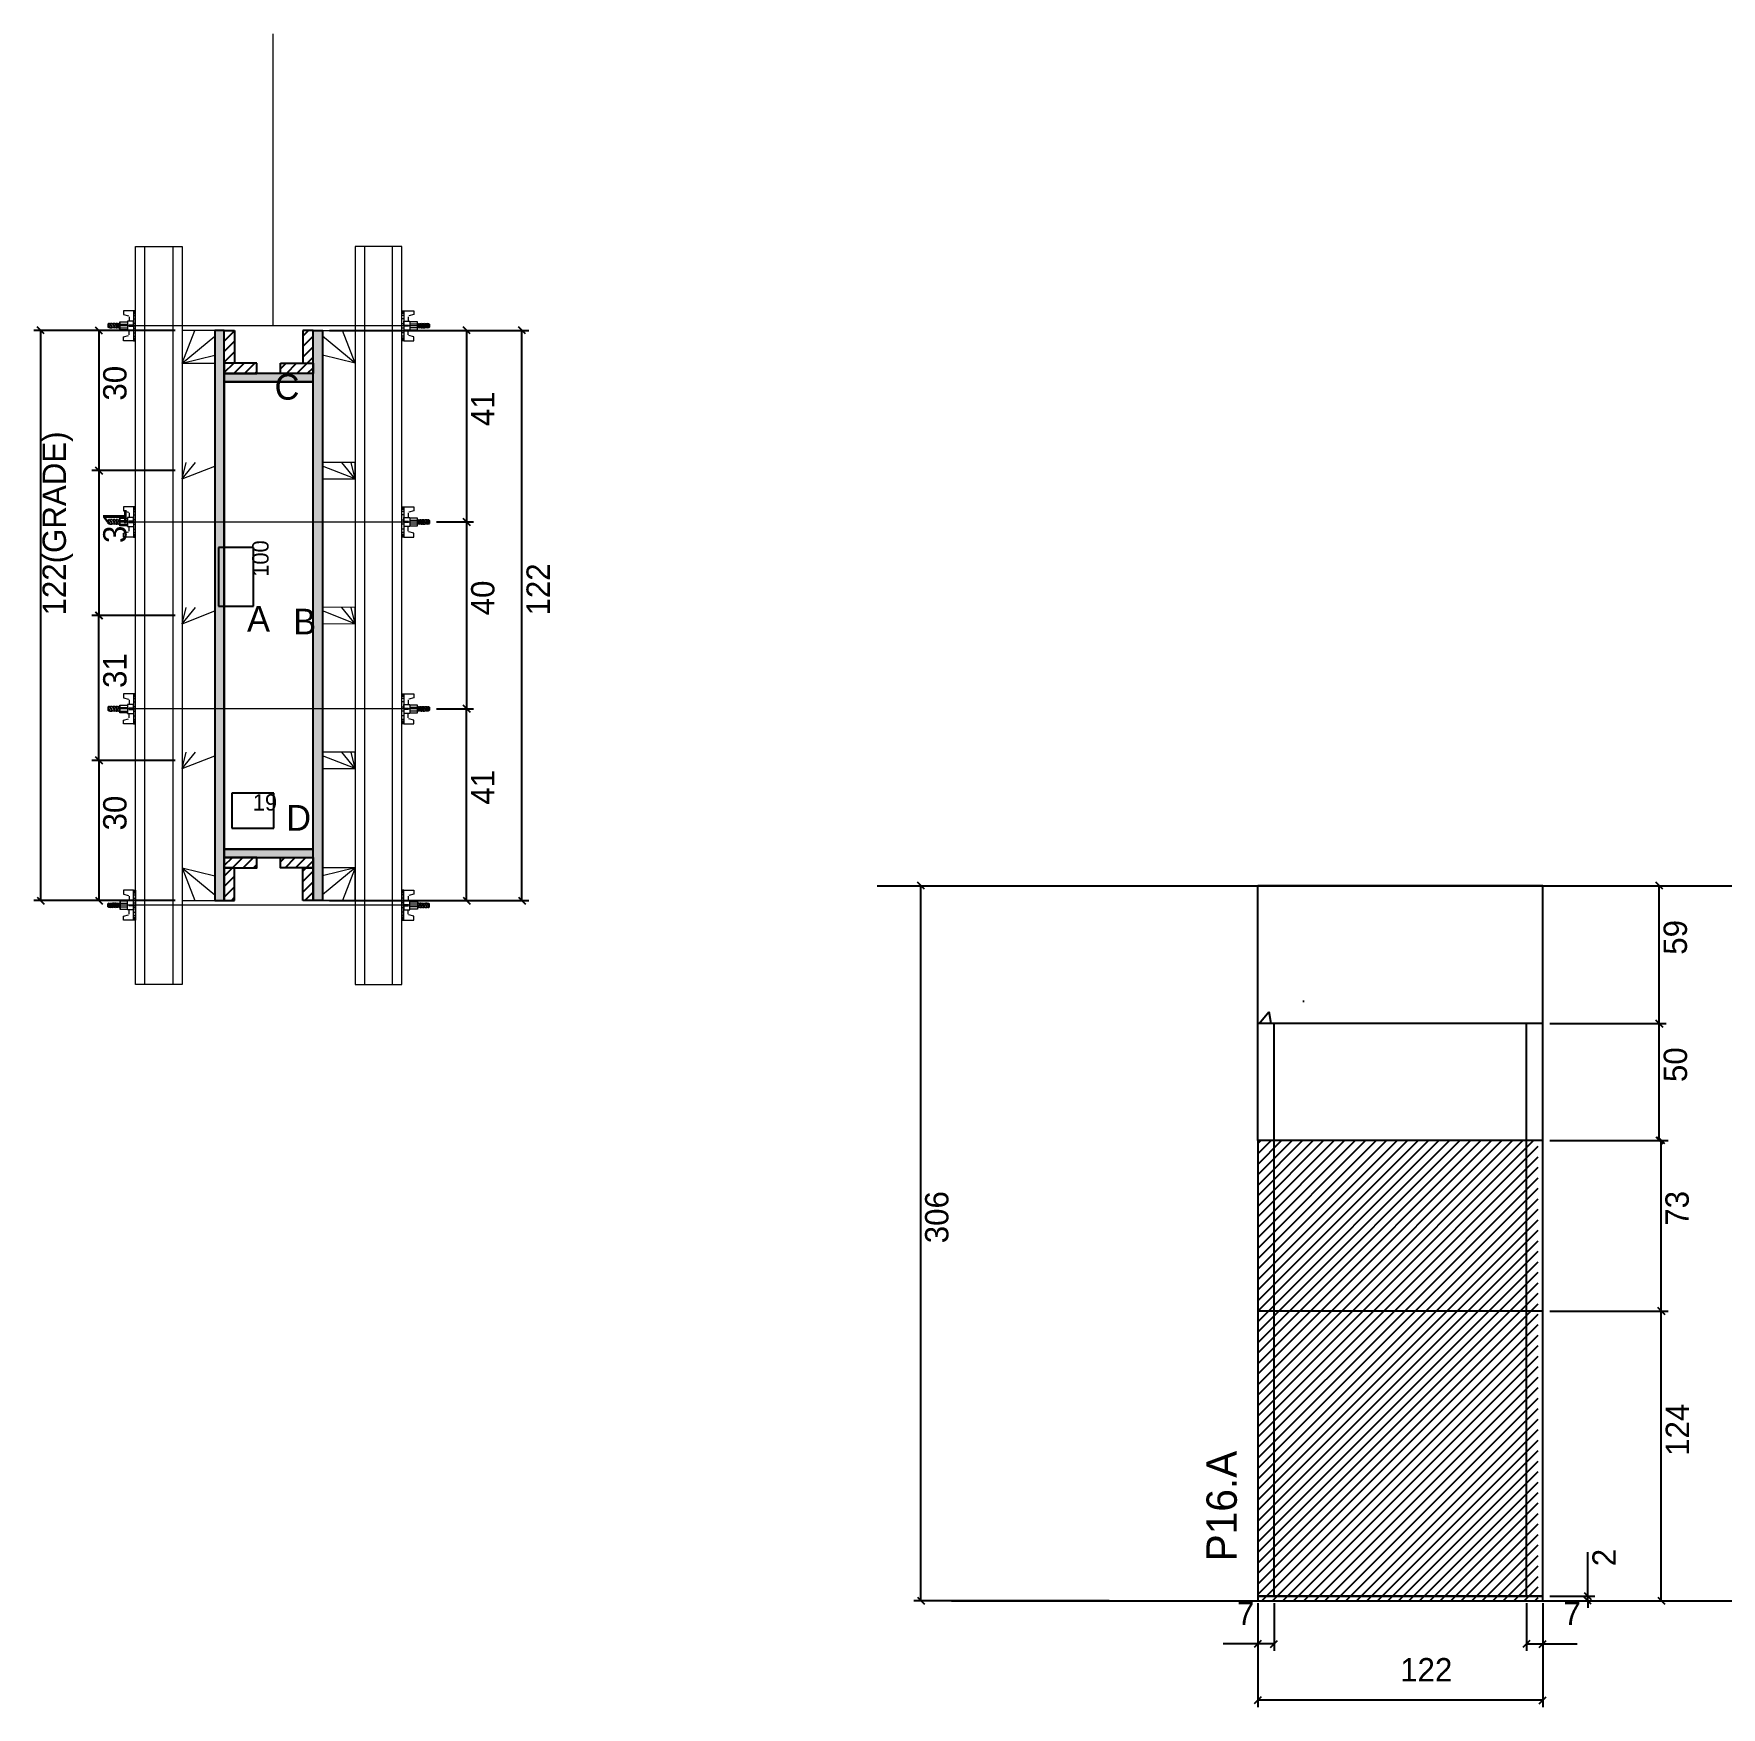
# Model space of a CAD drawing. Header units: metres. Extents: x 4162 to 5540, y 7391 to 8107.
# Drawn here: x 4162 to 4885, y 7391 to 8107 of the extents above; entities that cross this region are included whole.
import ezdxf

# ---------------------------------------------------------------- set-up
doc = ezdxf.new("R2010")
doc.units = ezdxf.units.M
for name, color, linetype in [('CHAPA', 7, 'Continuous'), ('COTA', 7, 'Continuous'), ('Hachura', 7, 'Continuous'), ('Madeira', 7, 'Continuous'), ('NIVEL 2° PAV.', 7, 'Continuous'), ('Nível', 7, 'Continuous'), ('Painéis', 7, 'Continuous'), ('Perfil Metálico', 7, 'Continuous'), ('SARR_2.2x7', 7, 'Continuous'), ('SARRAFO', 7, 'Continuous'), ('Texto Seção', 7, 'Continuous'), ('TEXTO_GERAL', 7, 'Continuous')]:
    doc.layers.add(name, color=color, linetype=linetype)

msp = doc.modelspace()

# ---------------------------------------------------------------- hatches: boundary and pattern name
at = {"layer": 'COTA'}
h = msp.add_hatch(dxfattribs=at)
h.set_pattern_fill('AR-CONC')
h.paths.add_polyline_path([(4686.35, 7742.15), (4686.35, 7683.15), (4808.35, 7683.15), (4808.35, 7742.15), (4686.35, 7742.15)])
at = {"layer": 'Hachura'}
h = msp.add_hatch(color=7, dxfattribs=at)
h.dxf.hatch_style = 1
h.paths.add_polyline_path([(4244.01, 7979.86), (4240.01, 7979.86), (4240.01, 7735.86), (4244.01, 7735.86), (4244.01, 7979.86)])
h = msp.add_hatch(color=7, dxfattribs=at)
h.dxf.hatch_style = 1
h.paths.add_polyline_path([(4244.01, 7979.86), (4240.01, 7979.86), (4240.01, 7735.86), (4244.01, 7735.86), (4244.01, 7979.86)])
h = msp.add_hatch(dxfattribs=at)
h.set_pattern_fill('ANSI31')
h.paths.add_polyline_path([(4244.01, 7965.86), (4248.41, 7965.86), (4248.41, 7979.86), (4244.01, 7979.86), (4244.01, 7965.86)])
h = msp.add_hatch(dxfattribs=at)
h.set_pattern_fill('ANSI31')
h.paths.add_polyline_path([(4282.01, 7965.86), (4277.61, 7965.86), (4277.61, 7979.86), (4282.01, 7979.86), (4282.01, 7965.86)])
h = msp.add_hatch(color=7, dxfattribs=at)
h.dxf.hatch_style = 1
h.paths.add_polyline_path([(4282.01, 7979.86), (4286.01, 7979.86), (4286.01, 7735.86), (4282.01, 7735.86), (4282.01, 7979.86)])
h = msp.add_hatch(color=7, dxfattribs=at)
h.dxf.hatch_style = 1
h.paths.add_polyline_path([(4282.01, 7979.86), (4286.01, 7979.86), (4286.01, 7735.86), (4282.01, 7735.86), (4282.01, 7979.86)])
h = msp.add_hatch(dxfattribs=at)
h.set_pattern_fill('ANSI31')
h.paths.add_polyline_path([(4244.01, 7961.46), (4244.01, 7965.86), (4258.01, 7965.86), (4258.01, 7961.46), (4244.01, 7961.46)])
h = msp.add_hatch(color=7, dxfattribs=at)
h.dxf.hatch_style = 1
h.paths.add_polyline_path([(4282.01, 7957.86), (4282.01, 7961.46), (4244.01, 7961.46), (4244.01, 7957.86), (4282.01, 7957.86)])
h = msp.add_hatch(color=7, dxfattribs=at)
h.dxf.hatch_style = 1
h.paths.add_polyline_path([(4282.01, 7957.86), (4282.01, 7961.46), (4244.01, 7961.46), (4244.01, 7957.86), (4282.01, 7957.86)])
h = msp.add_hatch(dxfattribs=at)
h.set_pattern_fill('ANSI31')
h.paths.add_polyline_path([(4282.01, 7961.46), (4282.01, 7965.86), (4268.01, 7965.86), (4268.01, 7961.46), (4282.01, 7961.46)])
h = msp.add_hatch(color=7, dxfattribs=at)
h.dxf.hatch_style = 1
h.paths.add_polyline_path([(4282.01, 7754.26), (4282.01, 7757.86), (4244.01, 7757.86), (4244.01, 7754.26), (4282.01, 7754.26)])
h = msp.add_hatch(color=7, dxfattribs=at)
h.dxf.hatch_style = 1
h.paths.add_polyline_path([(4282.01, 7754.26), (4282.01, 7757.86), (4244.01, 7757.86), (4244.01, 7754.26), (4282.01, 7754.26)])
h = msp.add_hatch(dxfattribs=at)
h.set_pattern_fill('ANSI31')
h.paths.add_polyline_path([(4244.01, 7749.86), (4244.01, 7754.26), (4258.01, 7754.26), (4258.01, 7749.86), (4244.01, 7749.86)])
h = msp.add_hatch(dxfattribs=at)
h.set_pattern_fill('ANSI31')
h.paths.add_polyline_path([(4282.01, 7749.86), (4282.01, 7754.26), (4268.01, 7754.26), (4268.01, 7749.86), (4282.01, 7749.86)])
h = msp.add_hatch(dxfattribs=at)
h.set_pattern_fill('ANSI31')
h.paths.add_polyline_path([(4244.01, 7749.86), (4248.41, 7749.86), (4248.41, 7735.86), (4244.01, 7735.86), (4244.01, 7749.86)])
h = msp.add_hatch(dxfattribs=at)
h.set_pattern_fill('ANSI31')
h.paths.add_polyline_path([(4282.01, 7749.86), (4277.61, 7749.86), (4277.61, 7735.86), (4282.01, 7735.86), (4282.01, 7749.86)])
h = msp.add_hatch(dxfattribs=at)
h.set_pattern_fill('ANSI31')
h.paths.add_polyline_path([(4686.35, 7633.15), (4686.35, 7560.15), (4806.35, 7560.15), (4806.35, 7633.15), (4686.35, 7633.15)])
h = msp.add_hatch(dxfattribs=at)
h.set_pattern_fill('ANSI31')
h.paths.add_polyline_path([(4806.35, 7560.15), (4686.35, 7560.15), (4686.35, 7436.15), (4806.35, 7436.15), (4806.35, 7560.15)])

# ---------------------------------------------------------------- linework, layer by layer
at = {"layer": 'CHAPA', "color": 1, "lineweight": 25}
for points in [[(4244.01, 7979.86), (4240.01, 7979.86), (4240.01, 7735.86), (4244.01, 7735.86)], [(4244.01, 7979.86), (4240.01, 7979.86), (4240.01, 7735.86), (4244.01, 7735.86)], [(4282.01, 7979.86), (4286.01, 7979.86), (4286.01, 7735.86), (4282.01, 7735.86)], [(4282.01, 7979.86), (4286.01, 7979.86), (4286.01, 7735.86), (4282.01, 7735.86)], [(4282.01, 7957.86), (4282.01, 7961.46), (4244.01, 7961.46), (4244.01, 7957.86)], [(4282.01, 7957.86), (4282.01, 7961.46), (4244.01, 7961.46), (4244.01, 7957.86)], [(4282.01, 7754.26), (4282.01, 7757.86), (4244.01, 7757.86), (4244.01, 7754.26)], [(4282.01, 7754.26), (4282.01, 7757.86), (4244.01, 7757.86), (4244.01, 7754.26)]]:
    msp.add_lwpolyline(points, close=True, dxfattribs=at)
at = {"layer": 'COTA', "color": 241, "lineweight": 25}
for p, q in [((4223.01, 7979.86), (4162.45, 7979.86)), ((4165.45, 7735.86), (4165.45, 7979.86)), ((4223, 7979.84), (4187.38, 7979.84)), ((4190.38, 7979.84), (4190.38, 7919.85)), ((4289.01, 7979.86), (4374.42, 7979.86)), ((4323.01, 7979.86), (4350.74, 7979.86)), ((4347.74, 7979.86), (4347.74, 7897.93)), ((4371.42, 7735.86), (4371.42, 7979.86)), ((4223, 7919.85), (4187.38, 7919.85)), ((4223, 7919.85), (4187.38, 7919.85)), ((4190.38, 7919.85), (4190.38, 7857.87)), ((4334.81, 7897.93), (4350.74, 7897.93)), ((4334.81, 7897.93), (4350.74, 7897.93)), ((4347.74, 7897.93), (4347.74, 7817.93)), ((4223, 7857.87), (4187.38, 7857.87)), ((4223, 7857.85), (4187.38, 7857.85)), ((4190.38, 7795.85), (4190.38, 7857.85)), ((4334.81, 7817.93), (4350.74, 7817.93)), ((4334.81, 7817.93), (4350.74, 7817.93)), ((4347.74, 7735.86), (4347.74, 7817.93)), ((4223, 7795.85), (4187.38, 7795.85)), ((4223, 7795.85), (4187.38, 7795.85)), ((4190.38, 7795.85), (4190.38, 7735.85)), ((4808.35, 7742.15), (4686.35, 7742.15)), ((4686.35, 7683.15), (4686.35, 7742.15)), ((4808.35, 7683.15), (4808.35, 7742.15)), ((4223.01, 7735.86), (4162.45, 7735.86)), ((4223, 7735.85), (4187.38, 7735.85)), ((4289.01, 7735.86), (4374.42, 7735.86)), ((4323.01, 7735.86), (4350.74, 7735.86))]:
    msp.add_line(p, q, dxfattribs=at)
at = {"layer": 'COTA', "color": 0, "lineweight": 25}
for p, q in [((4166.95, 7978.36), (4163.95, 7981.36)), ((4191.88, 7978.34), (4188.88, 7981.34)), ((4349.24, 7978.36), (4346.24, 7981.36)), ((4372.92, 7978.36), (4369.92, 7981.36)), ((4188.88, 7921.35), (4191.88, 7918.35)), ((4191.88, 7918.35), (4188.88, 7921.35)), ((4346.24, 7899.43), (4349.24, 7896.43)), ((4349.24, 7896.43), (4346.24, 7899.43)), ((4188.88, 7859.37), (4191.88, 7856.37)), ((4191.88, 7856.35), (4188.88, 7859.35)), ((4349.24, 7816.43), (4346.24, 7819.43)), ((4346.24, 7819.43), (4349.24, 7816.43)), ((4191.88, 7794.35), (4188.88, 7797.35)), ((4188.88, 7797.35), (4191.88, 7794.35)), ((4859.74, 7740.65), (4856.74, 7743.65)), ((4163.95, 7737.36), (4166.95, 7734.36)), ((4188.88, 7737.35), (4191.88, 7734.35)), ((4346.24, 7737.36), (4349.24, 7734.36)), ((4369.92, 7737.36), (4372.92, 7734.36)), ((4856.74, 7684.65), (4859.74, 7681.65)), ((4860.57, 7631.65), (4857.57, 7634.65)), ((4860.57, 7558.65), (4857.57, 7561.65)), ((4857.57, 7561.65), (4860.57, 7558.65)), ((4826.11, 7439.65), (4829.11, 7436.65)), ((4829.11, 7434.65), (4826.11, 7437.65)), ((4857.57, 7437.65), (4860.57, 7434.65)), ((4687.85, 7419.14), (4684.85, 7416.14)), ((4691.85, 7416.14), (4694.85, 7419.14)), ((4802.85, 7419.14), (4799.85, 7416.14)), ((4806.85, 7416.14), (4809.85, 7419.14)), ((4687.85, 7395.04), (4684.85, 7392.04)), ((4806.85, 7392.04), (4809.85, 7395.04))]:
    msp.add_line(p, q, dxfattribs=at)
at = {"layer": 'COTA', "color": 180, "lineweight": 25}
for p, q in [((4256.47, 7886.92), (4241.47, 7886.92)), ((4241.47, 7886.92), (4241.47, 7861.92)), ((4256.47, 7861.92), (4256.47, 7886.92)), ((4241.47, 7861.92), (4256.47, 7861.92)), ((4265.2, 7781.86), (4247.2, 7781.86)), ((4247.2, 7781.86), (4247.2, 7766.86)), ((4265.2, 7766.86), (4265.2, 7781.86)), ((4247.2, 7766.86), (4265.2, 7766.86))]:
    msp.add_line(p, q, dxfattribs=at)
at = {"layer": 'COTA', "color": 4, "lineweight": 25}
for p, q in [((4811.35, 7742.15), (4861.24, 7742.15)), ((4858.24, 7683.15), (4858.24, 7742.15)), ((4811.35, 7683.15), (4861.24, 7683.15)), ((4829.35, 7633.15), (4862.07, 7633.15)), ((4859.07, 7560.15), (4859.07, 7633.15)), ((4811.35, 7560.15), (4862.07, 7560.15)), ((4811.35, 7560.15), (4862.07, 7560.15)), ((4859.07, 7436.15), (4859.07, 7560.15)), ((4827.61, 7438.15), (4827.61, 7456.95)), ((4686.35, 7435.15), (4686.35, 7390.54)), ((4686.35, 7433.15), (4686.35, 7414.64)), ((4693.35, 7435.15), (4693.35, 7414.64)), ((4801.35, 7435.15), (4801.35, 7414.64)), ((4808.35, 7435.15), (4808.35, 7390.54)), ((4808.35, 7433.15), (4808.35, 7414.64)), ((4811.35, 7438.15), (4830.61, 7438.15)), ((4811.35, 7436.15), (4830.61, 7436.15)), ((4811.35, 7436.15), (4862.07, 7436.15)), ((4827.61, 7436.15), (4827.61, 7438.15)), ((4827.61, 7436.15), (4827.61, 7433.15)), ((4686.35, 7417.64), (4671.62, 7417.64)), ((4693.35, 7417.64), (4686.35, 7417.64)), ((4801.35, 7417.64), (4808.35, 7417.64)), ((4808.35, 7417.64), (4823.08, 7417.64)), ((4808.35, 7393.54), (4686.35, 7393.54))]:
    msp.add_line(p, q, dxfattribs=at)
at = {"layer": 'Hachura', "color": 0, "lineweight": 9}
for p, q in [((4194.53, 7982.9), (4194.21, 7982.58)), ((4194.21, 7982.58), (4194.21, 7981.29)), ((4194.86, 7982.9), (4194.53, 7982.9)), ((4194.53, 7980.96), (4194.53, 7982.9)), ((4195.18, 7980.96), (4194.53, 7982.25)), ((4195.1, 7980.86), (4194.53, 7981.99)), ((4194.86, 7982.9), (4195.82, 7980.96)), ((4194.86, 7982.9), (4195.82, 7980.96)), ((4194.95, 7982.97), (4196.03, 7980.8)), ((4196.26, 7980.86), (4195.19, 7983)), ((4196.02, 7982.9), (4195.37, 7982.9)), ((4196.34, 7980.96), (4195.37, 7982.9)), ((4196.02, 7982.9), (4196.98, 7980.96)), ((4196.11, 7982.97), (4197.19, 7980.8)), ((4197.42, 7980.86), (4196.35, 7983)), ((4197.18, 7982.9), (4196.53, 7982.9)), ((4197.5, 7980.96), (4196.53, 7982.9)), ((4196.74, 7982.9), (4196.53, 7982.9)), ((4197.18, 7982.9), (4198.14, 7980.96)), ((4197.27, 7982.97), (4198.35, 7980.8)), ((4198.58, 7980.86), (4197.51, 7983)), ((4198.34, 7982.9), (4197.69, 7982.9)), ((4198.66, 7980.96), (4197.69, 7982.9)), ((4198.34, 7982.9), (4199.3, 7980.96)), ((4199.3, 7981.74), (4198.67, 7983)), ((4199.3, 7981.99), (4198.85, 7982.9)), ((4199.3, 7982.9), (4198.85, 7982.9)), ((4199.3, 7980.19), (4199.3, 7983.54)), ((4199.3, 7983.54), (4202.53, 7983.54)), ((4199.3, 7982.51), (4202.53, 7982.51)), ((4199.37, 7980.19), (4199.37, 7983.54)), ((4200.85, 7988.31), (4200.85, 7986.64)), ((4200.85, 7986.64), (4203.06, 7986.06)), ((4206.01, 7988.31), (4200.88, 7988.31)), ((4202.53, 7983.8), (4202.53, 7979.93)), ((4205.11, 7983.8), (4202.53, 7983.8)), ((4205.11, 7982.18), (4203.11, 7982.18)), ((4203.3, 7985.74), (4203.3, 7983.8)), ((4205.09, 7988.17), (4206.02, 7988.17)), ((4205.09, 7987.96), (4206.02, 7987.96)), ((4205.09, 7987.63), (4206.02, 7987.63)), ((4205.09, 7987.16), (4206.02, 7987.16)), ((4205.09, 7986.32), (4206.02, 7986.32)), ((4205.09, 7984.91), (4206.02, 7984.91)), ((4205.11, 7988.31), (4205.11, 7975.42)), ((4205.11, 7988.31), (4205.11, 7983.16)), ((4205.11, 7981.87), (4205.11, 7983.8)), ((4205.11, 7983.16), (4205.11, 7982.51)), ((4205.11, 7981.87), (4206.01, 7981.87)), ((4205.43, 7982.83), (4205.22, 7982.83)), ((4205.86, 7982.83), (4205.43, 7982.83)), ((4206.01, 7975.42), (4206.01, 7988.31)), ((4206.01, 7976.37), (4206.01, 7984.18)), ((4320.01, 7975.42), (4320.01, 7988.31)), ((4320.01, 7988.31), (4325.15, 7988.31)), ((4320.93, 7988.17), (4320.01, 7988.17)), ((4320.93, 7987.96), (4320.01, 7987.96)), ((4320.93, 7987.63), (4320.01, 7987.63)), ((4320.93, 7987.16), (4320.01, 7987.16)), ((4320.93, 7986.32), (4320.01, 7986.32)), ((4320.93, 7984.91), (4320.01, 7984.91)), ((4320.01, 7976.37), (4320.01, 7984.18)), ((4320.92, 7981.87), (4320.01, 7981.87)), ((4320.16, 7982.83), (4320.6, 7982.83)), ((4320.6, 7982.83), (4320.81, 7982.83)), ((4320.92, 7988.32), (4320.92, 7975.42)), ((4320.92, 7988.32), (4320.92, 7983.16)), ((4320.92, 7981.87), (4320.92, 7983.8)), ((4320.92, 7983.8), (4323.49, 7983.8)), ((4320.92, 7983.16), (4320.92, 7982.51)), ((4320.92, 7982.18), (4322.91, 7982.18)), ((4322.72, 7985.74), (4322.72, 7983.8)), ((4325.17, 7986.64), (4322.96, 7986.06)), ((4323.49, 7983.8), (4323.49, 7979.93)), ((4326.72, 7983.54), (4323.49, 7983.54)), ((4326.72, 7982.51), (4323.49, 7982.51)), ((4325.17, 7988.32), (4325.17, 7986.64)), ((4326.65, 7980.19), (4326.65, 7983.54)), ((4326.72, 7980.19), (4326.72, 7983.54)), ((4326.72, 7981.74), (4327.35, 7983)), ((4327.69, 7982.9), (4326.72, 7980.96)), ((4326.72, 7982), (4327.17, 7982.9)), ((4326.72, 7982.9), (4327.17, 7982.9)), ((4327.36, 7980.96), (4328.33, 7982.9)), ((4327.44, 7980.86), (4328.51, 7983)), ((4328.75, 7982.97), (4327.67, 7980.8)), ((4327.69, 7982.9), (4328.33, 7982.9)), ((4328.85, 7982.9), (4327.88, 7980.96)), ((4328.53, 7980.96), (4329.49, 7982.9)), ((4328.6, 7980.86), (4329.67, 7983)), ((4329.92, 7982.97), (4328.83, 7980.8)), ((4328.85, 7982.9), (4329.49, 7982.9)), ((4330.01, 7982.9), (4329.04, 7980.96)), ((4329.28, 7982.9), (4329.49, 7982.9)), ((4329.69, 7980.96), (4330.65, 7982.9)), ((4329.77, 7980.86), (4330.84, 7983)), ((4331.08, 7982.97), (4329.99, 7980.8)), ((4330.01, 7982.9), (4330.65, 7982.9)), ((4331.17, 7982.9), (4330.2, 7980.96)), ((4331.17, 7982.9), (4330.2, 7980.96)), ((4330.85, 7980.96), (4331.49, 7982.25)), ((4330.93, 7980.86), (4331.49, 7981.99)), ((4331.17, 7982.9), (4331.49, 7982.9)), ((4331.49, 7982.9), (4331.81, 7982.58)), ((4331.49, 7980.96), (4331.49, 7982.9)), ((4331.81, 7982.58), (4331.81, 7981.29)), ((4194.53, 7980.96), (4194.21, 7981.29)), ((4194.53, 7981.48), (4194.87, 7980.8)), ((4194.53, 7981.22), (4194.66, 7980.96)), ((4195.18, 7980.96), (4195.82, 7980.96)), ((4196.98, 7980.96), (4196.34, 7980.96)), ((4197.71, 7980.96), (4197.5, 7980.96)), ((4197.71, 7980.96), (4198.14, 7980.96)), ((4198.66, 7980.96), (4199.3, 7980.96)), ((4199.3, 7980.96), (4202.53, 7980.96)), ((4202.53, 7980.19), (4199.3, 7980.19)), ((4200.85, 7977.09), (4203.06, 7977.67)), ((4200.85, 7975.42), (4200.85, 7977.09)), ((4205.11, 7975.42), (4200.85, 7975.42)), ((4202.53, 7979.93), (4202.53, 7980.19)), ((4202.53, 7979.93), (4202.53, 7980.19)), ((4202.53, 7979.93), (4205.11, 7979.93)), ((4203.11, 7981.66), (4205.11, 7981.66)), ((4203.3, 7977.99), (4203.3, 7979.93)), ((4205.09, 7978.84), (4206.01, 7978.84)), ((4205.09, 7977.41), (4206.02, 7977.41)), ((4205.09, 7976.56), (4206.02, 7976.56)), ((4205.09, 7976.1), (4206.02, 7976.1)), ((4205.09, 7975.76), (4206.02, 7975.76)), ((4205.09, 7975.55), (4206.02, 7975.55)), ((4205.11, 7975.42), (4206.01, 7975.42)), ((4205.24, 7980.89), (4205.67, 7980.89)), ((4320.93, 7978.84), (4320.01, 7978.84)), ((4320.93, 7977.41), (4320.01, 7977.41)), ((4320.93, 7976.57), (4320.01, 7976.57)), ((4320.93, 7976.1), (4320.01, 7976.1)), ((4320.93, 7975.76), (4320.01, 7975.76)), ((4320.93, 7975.55), (4320.01, 7975.55)), ((4320.92, 7975.42), (4320.01, 7975.42)), ((4320.79, 7980.89), (4320.36, 7980.89)), ((4322.91, 7981.66), (4320.92, 7981.66)), ((4323.49, 7979.93), (4320.92, 7979.93)), ((4320.92, 7975.42), (4325.17, 7975.42)), ((4322.72, 7977.99), (4322.72, 7979.94)), ((4325.17, 7977.09), (4322.96, 7977.68)), ((4326.72, 7980.96), (4323.49, 7980.96)), ((4323.49, 7980.19), (4326.72, 7980.19)), ((4323.49, 7979.93), (4323.49, 7980.19)), ((4323.49, 7979.93), (4323.49, 7980.19)), ((4325.17, 7975.42), (4325.17, 7977.09)), ((4327.36, 7980.96), (4326.72, 7980.96)), ((4328.31, 7980.96), (4327.88, 7980.96)), ((4328.31, 7980.96), (4328.53, 7980.96)), ((4329.04, 7980.96), (4329.69, 7980.96)), ((4330.85, 7980.96), (4330.2, 7980.96)), ((4331.49, 7981.48), (4331.15, 7980.8)), ((4331.49, 7981.22), (4331.36, 7980.96)), ((4331.49, 7980.96), (4331.81, 7981.29)), ((4200.85, 7904.31), (4200.85, 7902.64)), ((4200.85, 7902.64), (4203.06, 7902.06)), ((4206.01, 7904.31), (4200.88, 7904.31)), ((4205.09, 7904.17), (4206.02, 7904.17)), ((4205.09, 7903.96), (4206.02, 7903.96)), ((4205.09, 7903.63), (4206.02, 7903.63)), ((4205.09, 7903.16), (4206.02, 7903.16)), ((4205.09, 7902.32), (4206.02, 7902.32)), ((4205.11, 7904.31), (4205.11, 7891.42)), ((4205.11, 7904.31), (4205.11, 7899.15)), ((4206.01, 7891.42), (4206.01, 7904.31)), ((4320.01, 7891.42), (4320.01, 7904.31)), ((4320.01, 7904.31), (4325.15, 7904.31)), ((4320.93, 7904.17), (4320.01, 7904.17)), ((4320.93, 7903.96), (4320.01, 7903.96)), ((4320.93, 7903.63), (4320.01, 7903.63)), ((4320.93, 7903.16), (4320.01, 7903.16)), ((4320.93, 7902.32), (4320.01, 7902.32)), ((4320.92, 7904.31), (4320.92, 7891.42)), ((4320.92, 7904.31), (4320.92, 7899.16)), ((4325.17, 7902.64), (4322.96, 7902.06)), ((4325.17, 7904.31), (4325.17, 7902.64)), ((4194.53, 7898.9), (4194.21, 7898.58)), ((4194.21, 7898.58), (4194.21, 7897.29)), ((4194.53, 7896.96), (4194.21, 7897.29)), ((4194.86, 7898.9), (4194.53, 7898.9)), ((4194.53, 7896.96), (4194.53, 7898.9)), ((4195.18, 7896.96), (4194.53, 7898.25)), ((4195.1, 7896.86), (4194.53, 7897.99)), ((4194.53, 7897.48), (4194.87, 7896.8)), ((4194.53, 7897.22), (4194.66, 7896.96)), ((4194.86, 7898.9), (4195.82, 7896.96)), ((4194.86, 7898.9), (4195.82, 7896.96)), ((4194.95, 7898.97), (4196.03, 7896.8)), ((4195.18, 7896.96), (4195.82, 7896.96)), ((4196.26, 7896.86), (4195.19, 7899)), ((4196.02, 7898.9), (4195.37, 7898.9)), ((4196.34, 7896.96), (4195.37, 7898.9)), ((4196.02, 7898.9), (4196.98, 7896.96)), ((4196.11, 7898.97), (4197.19, 7896.8)), ((4196.98, 7896.96), (4196.34, 7896.96)), ((4197.42, 7896.86), (4196.35, 7899)), ((4197.18, 7898.9), (4196.53, 7898.9)), ((4197.5, 7896.96), (4196.53, 7898.9)), ((4196.74, 7898.9), (4196.53, 7898.9)), ((4197.18, 7898.9), (4198.14, 7896.96)), ((4197.27, 7898.97), (4198.35, 7896.8)), ((4197.71, 7896.96), (4197.5, 7896.96)), ((4198.58, 7896.86), (4197.51, 7899)), ((4198.34, 7898.9), (4197.69, 7898.9)), ((4198.66, 7896.96), (4197.69, 7898.9)), ((4197.71, 7896.96), (4198.14, 7896.96)), ((4198.34, 7898.9), (4199.3, 7896.96)), ((4198.66, 7896.96), (4199.3, 7896.96)), ((4199.3, 7897.74), (4198.67, 7899)), ((4199.3, 7897.99), (4198.85, 7898.9)), ((4199.3, 7898.9), (4198.85, 7898.9)), ((4199.3, 7896.19), (4199.3, 7899.54)), ((4199.3, 7899.54), (4202.53, 7899.54)), ((4199.3, 7898.51), (4202.53, 7898.51)), ((4199.3, 7896.96), (4202.53, 7896.96)), ((4202.53, 7896.19), (4199.3, 7896.19)), ((4199.37, 7896.19), (4199.37, 7899.54)), ((4202.53, 7899.8), (4202.53, 7895.93)), ((4205.11, 7899.8), (4202.53, 7899.8)), ((4202.53, 7895.93), (4202.53, 7896.19)), ((4202.53, 7895.93), (4202.53, 7896.19)), ((4202.53, 7895.93), (4205.11, 7895.93)), ((4205.11, 7898.18), (4203.11, 7898.18)), ((4203.11, 7897.66), (4205.11, 7897.66)), ((4203.3, 7901.74), (4203.3, 7899.8)), ((4203.3, 7893.99), (4203.3, 7895.93)), ((4205.09, 7900.9), (4206.02, 7900.9)), ((4205.11, 7897.87), (4205.11, 7899.8)), ((4205.11, 7899.15), (4205.11, 7898.51)), ((4205.11, 7897.87), (4206.01, 7897.87)), ((4205.43, 7898.82), (4205.22, 7898.82)), ((4205.24, 7896.89), (4205.67, 7896.89)), ((4205.86, 7898.82), (4205.43, 7898.82)), ((4206.01, 7892.37), (4206.01, 7900.18)), ((4320.93, 7900.91), (4320.01, 7900.91)), ((4320.01, 7892.37), (4320.01, 7900.18)), ((4320.92, 7897.87), (4320.01, 7897.87)), ((4320.16, 7898.83), (4320.6, 7898.83)), ((4320.79, 7896.89), (4320.36, 7896.89)), ((4320.6, 7898.83), (4320.81, 7898.83)), ((4320.92, 7897.87), (4320.92, 7899.8)), ((4320.92, 7899.8), (4323.49, 7899.8)), ((4320.92, 7899.16), (4320.92, 7898.51)), ((4320.92, 7898.18), (4322.91, 7898.18)), ((4322.91, 7897.66), (4320.92, 7897.66)), ((4323.49, 7895.93), (4320.92, 7895.93)), ((4322.72, 7901.74), (4322.72, 7899.8)), ((4322.72, 7893.99), (4322.72, 7895.93)), ((4323.49, 7899.8), (4323.49, 7895.93)), ((4326.72, 7899.54), (4323.49, 7899.54)), ((4326.72, 7898.51), (4323.49, 7898.51)), ((4326.72, 7896.96), (4323.49, 7896.96)), ((4323.49, 7896.19), (4326.72, 7896.19)), ((4323.49, 7895.93), (4323.49, 7896.19)), ((4323.49, 7895.93), (4323.49, 7896.19)), ((4326.65, 7896.19), (4326.65, 7899.54)), ((4326.72, 7896.19), (4326.72, 7899.54)), ((4326.72, 7897.74), (4327.35, 7899)), ((4327.69, 7898.9), (4326.72, 7896.96)), ((4326.72, 7897.99), (4327.17, 7898.9)), ((4326.72, 7898.9), (4327.17, 7898.9)), ((4327.36, 7896.96), (4326.72, 7896.96)), ((4327.36, 7896.96), (4328.33, 7898.9)), ((4327.44, 7896.86), (4328.51, 7899)), ((4328.75, 7898.97), (4327.67, 7896.8)), ((4327.69, 7898.9), (4328.33, 7898.9)), ((4328.85, 7898.9), (4327.88, 7896.96)), ((4328.31, 7896.96), (4327.88, 7896.96)), ((4328.31, 7896.96), (4328.53, 7896.96)), ((4328.53, 7896.96), (4329.49, 7898.9)), ((4328.6, 7896.86), (4329.67, 7899)), ((4329.92, 7898.97), (4328.83, 7896.8)), ((4328.85, 7898.9), (4329.49, 7898.9)), ((4330.01, 7898.9), (4329.04, 7896.96)), ((4329.04, 7896.96), (4329.69, 7896.96)), ((4329.28, 7898.9), (4329.49, 7898.9)), ((4329.69, 7896.96), (4330.65, 7898.9)), ((4329.77, 7896.86), (4330.84, 7899)), ((4331.08, 7898.97), (4329.99, 7896.8)), ((4330.01, 7898.9), (4330.65, 7898.9)), ((4331.17, 7898.9), (4330.2, 7896.96)), ((4331.17, 7898.9), (4330.2, 7896.96)), ((4330.85, 7896.96), (4330.2, 7896.96)), ((4330.85, 7896.96), (4331.49, 7898.25)), ((4330.93, 7896.86), (4331.49, 7897.99)), ((4331.49, 7897.48), (4331.15, 7896.8)), ((4331.17, 7898.9), (4331.49, 7898.9)), ((4331.49, 7897.22), (4331.36, 7896.96)), ((4331.49, 7898.9), (4331.81, 7898.58)), ((4331.49, 7896.96), (4331.49, 7898.9)), ((4331.49, 7896.96), (4331.81, 7897.29)), ((4331.81, 7898.58), (4331.81, 7897.29)), ((4200.85, 7893.09), (4203.06, 7893.67)), ((4200.85, 7891.42), (4200.85, 7893.09)), ((4205.11, 7891.42), (4200.85, 7891.42)), ((4205.09, 7894.84), (4206.01, 7894.84)), ((4205.09, 7893.41), (4206.02, 7893.41)), ((4205.09, 7892.56), (4206.02, 7892.56)), ((4205.09, 7892.1), (4206.02, 7892.1)), ((4205.09, 7891.76), (4206.02, 7891.76)), ((4205.09, 7891.55), (4206.02, 7891.55)), ((4205.11, 7891.42), (4206.01, 7891.42)), ((4320.93, 7894.84), (4320.01, 7894.84)), ((4320.93, 7893.41), (4320.01, 7893.41)), ((4320.93, 7892.56), (4320.01, 7892.56)), ((4320.93, 7892.1), (4320.01, 7892.1)), ((4320.93, 7891.76), (4320.01, 7891.76)), ((4320.93, 7891.55), (4320.01, 7891.55)), ((4320.92, 7891.42), (4320.01, 7891.42)), ((4320.92, 7891.42), (4325.17, 7891.42)), ((4325.17, 7893.09), (4322.96, 7893.67)), ((4325.17, 7891.42), (4325.17, 7893.09)), ((4200.85, 7824.31), (4200.85, 7822.64)), ((4206.01, 7824.31), (4200.88, 7824.31)), ((4205.09, 7824.17), (4206.02, 7824.17)), ((4205.09, 7823.96), (4206.02, 7823.96)), ((4205.09, 7823.63), (4206.02, 7823.63)), ((4205.09, 7823.16), (4206.02, 7823.16)), ((4205.11, 7824.31), (4205.11, 7811.42)), ((4205.11, 7824.31), (4205.11, 7819.15)), ((4206.01, 7811.42), (4206.01, 7824.31)), ((4320.01, 7811.42), (4320.01, 7824.31)), ((4320.01, 7824.31), (4325.15, 7824.31)), ((4320.93, 7824.17), (4320.01, 7824.17)), ((4320.93, 7823.96), (4320.01, 7823.96)), ((4320.93, 7823.63), (4320.01, 7823.63)), ((4320.93, 7823.16), (4320.01, 7823.16)), ((4320.92, 7824.31), (4320.92, 7811.42)), ((4320.92, 7824.31), (4320.92, 7819.16)), ((4325.17, 7824.31), (4325.17, 7822.64)), ((4194.53, 7818.9), (4194.21, 7818.58)), ((4194.21, 7818.58), (4194.21, 7817.29)), ((4194.53, 7816.96), (4194.21, 7817.29)), ((4194.86, 7818.9), (4194.53, 7818.9)), ((4194.53, 7816.96), (4194.53, 7818.9)), ((4195.18, 7816.96), (4194.53, 7818.25)), ((4195.1, 7816.86), (4194.53, 7817.99)), ((4194.53, 7817.48), (4194.87, 7816.8)), ((4194.53, 7817.22), (4194.66, 7816.96)), ((4194.86, 7818.9), (4195.82, 7816.96)), ((4194.86, 7818.9), (4195.82, 7816.96)), ((4194.95, 7818.97), (4196.03, 7816.8)), ((4195.18, 7816.96), (4195.82, 7816.96)), ((4196.26, 7816.86), (4195.19, 7819)), ((4196.02, 7818.9), (4195.37, 7818.9)), ((4196.34, 7816.96), (4195.37, 7818.9)), ((4196.02, 7818.9), (4196.98, 7816.96)), ((4196.11, 7818.97), (4197.19, 7816.8)), ((4196.98, 7816.96), (4196.34, 7816.96)), ((4197.42, 7816.86), (4196.35, 7819)), ((4197.18, 7818.9), (4196.53, 7818.9)), ((4197.5, 7816.96), (4196.53, 7818.9)), ((4196.74, 7818.9), (4196.53, 7818.9)), ((4197.18, 7818.9), (4198.14, 7816.96)), ((4197.27, 7818.97), (4198.35, 7816.8)), ((4197.71, 7816.96), (4197.5, 7816.96)), ((4198.58, 7816.86), (4197.51, 7819)), ((4198.34, 7818.9), (4197.69, 7818.9)), ((4198.66, 7816.96), (4197.69, 7818.9)), ((4197.71, 7816.96), (4198.14, 7816.96)), ((4198.34, 7818.9), (4199.3, 7816.96)), ((4198.66, 7816.96), (4199.3, 7816.96)), ((4199.3, 7817.74), (4198.67, 7819)), ((4199.3, 7817.99), (4198.85, 7818.9)), ((4199.3, 7818.9), (4198.85, 7818.9)), ((4199.3, 7816.19), (4199.3, 7819.54)), ((4199.3, 7819.54), (4202.53, 7819.54)), ((4199.3, 7818.51), (4202.53, 7818.51)), ((4199.3, 7816.96), (4202.53, 7816.96)), ((4202.53, 7816.19), (4199.3, 7816.19)), ((4199.37, 7816.19), (4199.37, 7819.54)), ((4200.85, 7822.64), (4203.06, 7822.06)), ((4202.53, 7819.8), (4202.53, 7815.93)), ((4205.11, 7819.8), (4202.53, 7819.8)), ((4202.53, 7815.93), (4202.53, 7816.19)), ((4202.53, 7815.93), (4202.53, 7816.19)), ((4202.53, 7815.93), (4205.11, 7815.93)), ((4205.11, 7818.18), (4203.11, 7818.18)), ((4203.11, 7817.66), (4205.11, 7817.66)), ((4203.3, 7821.74), (4203.3, 7819.8)), ((4203.3, 7813.99), (4203.3, 7815.93)), ((4205.09, 7822.32), (4206.02, 7822.32)), ((4205.09, 7820.9), (4206.02, 7820.9)), ((4205.11, 7817.87), (4205.11, 7819.8)), ((4205.11, 7819.15), (4205.11, 7818.51)), ((4205.11, 7817.87), (4206.01, 7817.87)), ((4205.43, 7818.82), (4205.22, 7818.82)), ((4205.24, 7816.89), (4205.67, 7816.89)), ((4205.86, 7818.82), (4205.43, 7818.82)), ((4206.01, 7812.37), (4206.01, 7820.18)), ((4320.93, 7822.32), (4320.01, 7822.32)), ((4320.93, 7820.91), (4320.01, 7820.91)), ((4320.01, 7812.37), (4320.01, 7820.18)), ((4320.92, 7817.87), (4320.01, 7817.87)), ((4320.16, 7818.83), (4320.6, 7818.83)), ((4320.79, 7816.89), (4320.36, 7816.89)), ((4320.6, 7818.83), (4320.81, 7818.83)), ((4320.92, 7817.87), (4320.92, 7819.8)), ((4320.92, 7819.8), (4323.49, 7819.8)), ((4320.92, 7819.16), (4320.92, 7818.51)), ((4320.92, 7818.18), (4322.91, 7818.18)), ((4322.91, 7817.66), (4320.92, 7817.66)), ((4323.49, 7815.93), (4320.92, 7815.93)), ((4322.72, 7821.74), (4322.72, 7819.8)), ((4322.72, 7813.99), (4322.72, 7815.93)), ((4325.17, 7822.64), (4322.96, 7822.06)), ((4323.49, 7819.8), (4323.49, 7815.93)), ((4326.72, 7819.54), (4323.49, 7819.54)), ((4326.72, 7818.51), (4323.49, 7818.51)), ((4326.72, 7816.96), (4323.49, 7816.96)), ((4323.49, 7816.19), (4326.72, 7816.19)), ((4323.49, 7815.93), (4323.49, 7816.19)), ((4323.49, 7815.93), (4323.49, 7816.19)), ((4326.65, 7816.19), (4326.65, 7819.54)), ((4326.72, 7816.19), (4326.72, 7819.54)), ((4326.72, 7817.74), (4327.35, 7819)), ((4327.69, 7818.9), (4326.72, 7816.96)), ((4326.72, 7817.99), (4327.17, 7818.9)), ((4326.72, 7818.9), (4327.17, 7818.9)), ((4327.36, 7816.96), (4326.72, 7816.96)), ((4327.36, 7816.96), (4328.33, 7818.9)), ((4327.44, 7816.86), (4328.51, 7819)), ((4328.75, 7818.97), (4327.67, 7816.8)), ((4327.69, 7818.9), (4328.33, 7818.9)), ((4328.85, 7818.9), (4327.88, 7816.96)), ((4328.31, 7816.96), (4327.88, 7816.96)), ((4328.31, 7816.96), (4328.53, 7816.96)), ((4328.53, 7816.96), (4329.49, 7818.9)), ((4328.6, 7816.86), (4329.67, 7819)), ((4329.92, 7818.97), (4328.83, 7816.8)), ((4328.85, 7818.9), (4329.49, 7818.9)), ((4330.01, 7818.9), (4329.04, 7816.96)), ((4329.04, 7816.96), (4329.69, 7816.96)), ((4329.28, 7818.9), (4329.49, 7818.9)), ((4329.69, 7816.96), (4330.65, 7818.9)), ((4329.77, 7816.86), (4330.84, 7819)), ((4331.08, 7818.97), (4329.99, 7816.8)), ((4330.01, 7818.9), (4330.65, 7818.9)), ((4331.17, 7818.9), (4330.2, 7816.96)), ((4331.17, 7818.9), (4330.2, 7816.96)), ((4330.85, 7816.96), (4330.2, 7816.96)), ((4330.85, 7816.96), (4331.49, 7818.25)), ((4330.93, 7816.86), (4331.49, 7817.99)), ((4331.49, 7817.48), (4331.15, 7816.8)), ((4331.17, 7818.9), (4331.49, 7818.9)), ((4331.49, 7817.22), (4331.36, 7816.96)), ((4331.49, 7818.9), (4331.81, 7818.58)), ((4331.49, 7816.96), (4331.49, 7818.9)), ((4331.49, 7816.96), (4331.81, 7817.29)), ((4331.81, 7818.58), (4331.81, 7817.29)), ((4200.85, 7813.09), (4203.06, 7813.67)), ((4200.85, 7811.42), (4200.85, 7813.09)), ((4205.11, 7811.42), (4200.85, 7811.42)), ((4205.09, 7814.84), (4206.01, 7814.84)), ((4205.09, 7813.41), (4206.02, 7813.41)), ((4205.09, 7812.56), (4206.02, 7812.56)), ((4205.09, 7812.1), (4206.02, 7812.1)), ((4205.09, 7811.76), (4206.02, 7811.76)), ((4205.09, 7811.55), (4206.02, 7811.55)), ((4205.11, 7811.42), (4206.01, 7811.42)), ((4320.93, 7814.84), (4320.01, 7814.84)), ((4320.93, 7813.41), (4320.01, 7813.41)), ((4320.93, 7812.56), (4320.01, 7812.56)), ((4320.93, 7812.1), (4320.01, 7812.1)), ((4320.93, 7811.76), (4320.01, 7811.76)), ((4320.93, 7811.55), (4320.01, 7811.55)), ((4320.92, 7811.42), (4320.01, 7811.42)), ((4320.92, 7811.42), (4325.17, 7811.42)), ((4325.17, 7813.09), (4322.96, 7813.67)), ((4325.17, 7811.42), (4325.17, 7813.09)), ((4205.11, 7740.31), (4200.85, 7740.31)), ((4200.85, 7740.31), (4200.85, 7738.63)), ((4200.85, 7738.63), (4203.06, 7738.05)), ((4203.3, 7737.74), (4203.3, 7735.79)), ((4205.09, 7740.17), (4206.02, 7740.17)), ((4205.09, 7739.96), (4206.02, 7739.96)), ((4205.09, 7739.63), (4206.02, 7739.63)), ((4205.09, 7739.16), (4206.02, 7739.16)), ((4205.09, 7738.32), (4206.02, 7738.32)), ((4205.09, 7736.89), (4206.01, 7736.89)), ((4205.11, 7727.41), (4205.11, 7740.31)), ((4205.11, 7740.31), (4206.01, 7740.31)), ((4206.01, 7740.31), (4206.01, 7727.42)), ((4206.01, 7739.36), (4206.01, 7731.54)), ((4320.01, 7740.31), (4320.01, 7727.42)), ((4320.92, 7740.31), (4320.01, 7740.31)), ((4320.93, 7740.17), (4320.01, 7740.17)), ((4320.93, 7739.96), (4320.01, 7739.96)), ((4320.93, 7739.63), (4320.01, 7739.63)), ((4320.01, 7739.36), (4320.01, 7731.54)), ((4320.93, 7739.16), (4320.01, 7739.16)), ((4320.93, 7738.32), (4320.01, 7738.32)), ((4320.93, 7736.89), (4320.01, 7736.89)), ((4320.92, 7727.41), (4320.92, 7740.31)), ((4320.92, 7740.31), (4325.17, 7740.31)), ((4322.72, 7737.74), (4322.72, 7735.79)), ((4325.17, 7738.63), (4322.96, 7738.05)), ((4325.17, 7740.31), (4325.17, 7738.63)), ((4194.53, 7734.76), (4194.21, 7734.44)), ((4194.21, 7733.15), (4194.21, 7734.44)), ((4194.53, 7732.83), (4194.21, 7733.15)), ((4194.53, 7734.25), (4194.87, 7734.92)), ((4195.1, 7734.87), (4194.53, 7733.73)), ((4194.53, 7734.51), (4194.66, 7734.77)), ((4195.18, 7734.77), (4194.53, 7733.48)), ((4194.53, 7734.76), (4194.53, 7732.83)), ((4194.86, 7732.83), (4194.53, 7732.83)), ((4194.86, 7732.83), (4195.82, 7734.77)), ((4194.86, 7732.83), (4195.82, 7734.77)), ((4194.95, 7732.76), (4196.03, 7734.92)), ((4195.18, 7734.77), (4195.82, 7734.77)), ((4196.26, 7734.87), (4195.19, 7732.72)), ((4196.34, 7734.77), (4195.37, 7732.83)), ((4196.02, 7732.83), (4195.37, 7732.83)), ((4196.02, 7732.83), (4196.98, 7734.77)), ((4196.11, 7732.76), (4197.19, 7734.92)), ((4196.98, 7734.77), (4196.34, 7734.77)), ((4197.42, 7734.87), (4196.35, 7732.72)), ((4197.5, 7734.77), (4196.53, 7732.83)), ((4197.18, 7732.83), (4196.53, 7732.83)), ((4196.74, 7732.83), (4196.53, 7732.83)), ((4197.18, 7732.83), (4198.14, 7734.77)), ((4197.27, 7732.76), (4198.35, 7734.92)), ((4197.71, 7734.77), (4197.5, 7734.77)), ((4198.58, 7734.87), (4197.51, 7732.72)), ((4198.66, 7734.77), (4197.69, 7732.83)), ((4198.34, 7732.83), (4197.69, 7732.83)), ((4197.71, 7734.77), (4198.14, 7734.77)), ((4198.34, 7732.83), (4199.3, 7734.77)), ((4198.66, 7734.77), (4199.3, 7734.77)), ((4199.3, 7733.99), (4198.67, 7732.72)), ((4199.3, 7733.73), (4198.85, 7732.83)), ((4199.3, 7732.83), (4198.85, 7732.83)), ((4199.3, 7735.54), (4199.3, 7732.19)), ((4202.53, 7735.54), (4199.3, 7735.54)), ((4199.3, 7734.77), (4202.53, 7734.77)), ((4199.3, 7733.22), (4202.53, 7733.22)), ((4199.3, 7732.19), (4202.53, 7732.19)), ((4199.37, 7735.54), (4199.37, 7732.19)), ((4200.85, 7729.09), (4203.06, 7729.67)), ((4200.85, 7727.41), (4200.85, 7729.09)), ((4202.53, 7731.93), (4202.53, 7735.8)), ((4202.53, 7735.8), (4205.11, 7735.8)), ((4202.53, 7735.8), (4202.53, 7735.54)), ((4202.53, 7735.8), (4202.53, 7735.54)), ((4205.11, 7731.93), (4202.53, 7731.93)), ((4203.11, 7734.07), (4205.11, 7734.07)), ((4205.11, 7733.55), (4203.11, 7733.55)), ((4203.3, 7729.98), (4203.3, 7731.93)), ((4205.09, 7730.82), (4206.02, 7730.82)), ((4205.09, 7729.41), (4206.02, 7729.41)), ((4205.11, 7733.86), (4205.11, 7731.93)), ((4205.11, 7733.86), (4206.01, 7733.86)), ((4205.11, 7732.57), (4205.11, 7733.22)), ((4205.11, 7727.41), (4205.11, 7732.57)), ((4205.43, 7732.9), (4205.22, 7732.9)), ((4205.24, 7734.84), (4205.67, 7734.84)), ((4205.86, 7732.9), (4205.43, 7732.9)), ((4320.92, 7733.86), (4320.01, 7733.86)), ((4320.93, 7730.82), (4320.01, 7730.82)), ((4320.93, 7729.41), (4320.01, 7729.41)), ((4320.16, 7732.9), (4320.6, 7732.9)), ((4320.79, 7734.84), (4320.36, 7734.84)), ((4320.6, 7732.9), (4320.81, 7732.9)), ((4323.49, 7735.8), (4320.92, 7735.8)), ((4322.91, 7734.07), (4320.92, 7734.07)), ((4320.92, 7733.86), (4320.92, 7731.93)), ((4320.92, 7733.55), (4322.91, 7733.55)), ((4320.92, 7732.57), (4320.92, 7733.22)), ((4320.92, 7727.41), (4320.92, 7732.57)), ((4320.92, 7731.93), (4323.49, 7731.93)), ((4322.72, 7729.98), (4322.72, 7731.93)), ((4325.17, 7729.09), (4322.96, 7729.67)), ((4323.49, 7731.93), (4323.49, 7735.8)), ((4323.49, 7735.8), (4323.49, 7735.54)), ((4323.49, 7735.8), (4323.49, 7735.54)), ((4323.49, 7735.54), (4326.72, 7735.54)), ((4326.72, 7734.76), (4323.49, 7734.76)), ((4326.72, 7733.22), (4323.49, 7733.22)), ((4326.72, 7732.19), (4323.49, 7732.19)), ((4325.17, 7727.41), (4325.17, 7729.09)), ((4326.65, 7735.54), (4326.65, 7732.19)), ((4326.72, 7735.54), (4326.72, 7732.19)), ((4327.36, 7734.76), (4326.72, 7734.76)), ((4327.69, 7732.83), (4326.72, 7734.76)), ((4326.72, 7733.99), (4327.35, 7732.72)), ((4326.72, 7733.73), (4327.17, 7732.83)), ((4326.72, 7732.83), (4327.17, 7732.83)), ((4327.36, 7734.76), (4328.33, 7732.83)), ((4327.44, 7734.86), (4328.51, 7732.72)), ((4328.75, 7732.76), (4327.67, 7734.92)), ((4327.69, 7732.83), (4328.33, 7732.83)), ((4328.31, 7734.76), (4327.88, 7734.76)), ((4328.85, 7732.83), (4327.88, 7734.76)), ((4328.31, 7734.76), (4328.53, 7734.76)), ((4328.53, 7734.76), (4329.49, 7732.83)), ((4328.6, 7734.86), (4329.67, 7732.72)), ((4329.92, 7732.76), (4328.83, 7734.92)), ((4328.85, 7732.83), (4329.49, 7732.83)), ((4329.04, 7734.76), (4329.69, 7734.76)), ((4330.01, 7732.83), (4329.04, 7734.76)), ((4329.28, 7732.83), (4329.49, 7732.83)), ((4329.69, 7734.76), (4330.65, 7732.83)), ((4329.77, 7734.86), (4330.84, 7732.72)), ((4331.08, 7732.76), (4329.99, 7734.92)), ((4330.01, 7732.83), (4330.65, 7732.83)), ((4331.17, 7732.83), (4330.2, 7734.76)), ((4330.85, 7734.76), (4330.2, 7734.76)), ((4331.17, 7732.83), (4330.2, 7734.76)), ((4330.85, 7734.76), (4331.49, 7733.48)), ((4330.93, 7734.86), (4331.49, 7733.73)), ((4331.49, 7734.25), (4331.15, 7734.92)), ((4331.17, 7732.83), (4331.49, 7732.83)), ((4331.49, 7734.51), (4331.36, 7734.76)), ((4331.49, 7734.76), (4331.81, 7734.44)), ((4331.49, 7734.76), (4331.49, 7732.83)), ((4331.49, 7732.83), (4331.81, 7733.15)), ((4331.81, 7733.15), (4331.81, 7734.44)), ((4206.01, 7727.42), (4200.88, 7727.42)), ((4205.09, 7728.57), (4206.02, 7728.57)), ((4205.09, 7728.1), (4206.02, 7728.1)), ((4205.09, 7727.76), (4206.02, 7727.76)), ((4205.09, 7727.55), (4206.02, 7727.55)), ((4320.93, 7728.56), (4320.01, 7728.56)), ((4320.93, 7728.1), (4320.01, 7728.1)), ((4320.93, 7727.76), (4320.01, 7727.76)), ((4320.93, 7727.55), (4320.01, 7727.55)), ((4320.01, 7727.42), (4325.15, 7727.42))]:
    msp.add_line(p, q, dxfattribs=at)
at = {"layer": 'Hachura', "color": 251, "lineweight": 9}
for p, q in [((4330.81, 7981.86), (4199.01, 7981.87)), ((4330.81, 7897.86), (4199.01, 7897.87)), ((4330.81, 7817.86), (4199.01, 7817.87)), ((4330.81, 7733.86), (4199.01, 7733.85))]:
    msp.add_line(p, q, dxfattribs=at)
at = {"layer": 'Madeira', "color": 126, "lineweight": 18}
for p, q in [((4226.02, 7965.84), (4231.43, 7979.85)), ((4226.02, 7965.84), (4240, 7977.37)), ((4300.01, 7965.84), (4286.02, 7977.37)), ((4300.01, 7965.84), (4294.6, 7979.85)), ((4226.02, 7965.84), (4240.01, 7969.34)), ((4300.01, 7965.84), (4286.01, 7969.34)), ((4226, 7916.35), (4231.75, 7923.35)), ((4226, 7916.35), (4227.74, 7923.35)), ((4226, 7916.35), (4240, 7921.79)), ((4300.02, 7916.35), (4286.03, 7921.79)), ((4300.02, 7916.35), (4294.27, 7923.35)), ((4300.02, 7916.35), (4298.29, 7923.35)), ((4226, 7854.35), (4231.75, 7861.35)), ((4226, 7854.35), (4227.74, 7861.35)), ((4226, 7854.35), (4240, 7859.79)), ((4300.02, 7854.35), (4286.03, 7859.79)), ((4300.02, 7854.35), (4294.27, 7861.35)), ((4300.02, 7854.35), (4298.29, 7861.35)), ((4226, 7792.35), (4231.75, 7799.35)), ((4226, 7792.35), (4227.74, 7799.35)), ((4226, 7792.35), (4240, 7797.79)), ((4300.02, 7792.35), (4286.03, 7797.79)), ((4300.02, 7792.35), (4294.27, 7799.35)), ((4300.02, 7792.35), (4298.29, 7799.35)), ((4226, 7749.85), (4240.01, 7738.35)), ((4226, 7749.85), (4240, 7746.38)), ((4226, 7749.85), (4231.44, 7735.85)), ((4300.03, 7749.85), (4286.01, 7738.35)), ((4300.03, 7749.85), (4286.02, 7746.38)), ((4300.03, 7749.85), (4294.58, 7735.85))]:
    msp.add_line(p, q, dxfattribs=at)
for points in [[(4226, 7735.85), (4240, 7735.86), (4240, 7979.86), (4226, 7979.84)], [(4226.02, 7965.84), (4240.02, 7965.86), (4240, 7979.86), (4226, 7979.84)], [(4300.02, 7735.85), (4286.02, 7735.86), (4286.02, 7979.86), (4300.02, 7979.84)], [(4300.02, 7916.35), (4300.03, 7923.35), (4286.03, 7923.36), (4286.02, 7916.36)], [(4300.02, 7854.35), (4300.03, 7861.35), (4286.03, 7861.36), (4286.02, 7854.36)], [(4300.02, 7792.35), (4300.03, 7799.35), (4286.03, 7799.36), (4286.02, 7792.36)], [(4300.03, 7749.85), (4286.03, 7749.86), (4286.01, 7735.86), (4300.01, 7735.85)]]:
    msp.add_lwpolyline(points, close=True, dxfattribs=at)
at = {"layer": 'NIVEL 2° PAV.', "color": 0, "lineweight": 25}
for p, q in [((4543.68, 7740.65), (4540.68, 7743.65)), ((4540.68, 7437.65), (4543.68, 7434.65))]:
    msp.add_line(p, q, dxfattribs=at)
at = {"layer": 'NIVEL 2° PAV.', "color": 4, "lineweight": 25}
for p, q in [((4539.02, 7742.15), (4545.18, 7742.15)), ((4542.18, 7436.15), (4542.18, 7742.15)), ((4622.72, 7436.15), (4539.18, 7436.15))]:
    msp.add_line(p, q, dxfattribs=at)
at = {"layer": 'Nível', "color": 4, "lineweight": 25}
for p, q in [((4523.53, 7742.15), (5465.55, 7742.15)), ((4555.35, 7436.15), (5465.55, 7436.15))]:
    msp.add_line(p, q, dxfattribs=at)
at = {"layer": 'Painéis', "color": 200, "lineweight": 25}
for p, q in [((4808.35, 7683.15), (4686.35, 7683.15)), ((4686.35, 7633.15), (4686.35, 7683.15)), ((4808.35, 7633.15), (4808.35, 7683.15)), ((4686.35, 7633.15), (4686.35, 7436.15)), ((4808.35, 7633.15), (4686.35, 7633.15)), ((4808.35, 7436.15), (4808.35, 7633.15)), ((4808.35, 7560.15), (4686.35, 7560.15)), ((4686.35, 7438.15), (4808.35, 7438.15))]:
    msp.add_line(p, q, dxfattribs=at)
at = {"layer": 'Painéis', "color": 4, "lineweight": 25}
for p, q in [((4811.35, 7683.15), (4861.24, 7683.15)), ((4858.24, 7633.15), (4858.24, 7683.15)), ((4811.35, 7633.15), (4861.24, 7633.15))]:
    msp.add_line(p, q, dxfattribs=at)
at = {"layer": 'Painéis', "color": 0, "lineweight": 25}
for p, q in [((4859.74, 7681.65), (4856.74, 7684.65)), ((4856.74, 7634.65), (4859.74, 7631.65))]:
    msp.add_line(p, q, dxfattribs=at)
at = {"layer": 'Painéis', "color": 200, "lineweight": 25}
for points in [[(4244.01, 7757.86), (4282.01, 7757.86), (4282.01, 7957.86), (4244.01, 7957.86)], [(4808.35, 7438.15), (4686.35, 7438.15), (4686.35, 7436.15), (4808.35, 7436.15)]]:
    msp.add_lwpolyline(points, close=True, dxfattribs=at)
at = {"layer": 'Perfil Metálico', "color": 224, "lineweight": 18}
for points in [[(4206.01, 8015.86), (4226.01, 8015.86), (4226.01, 7699.86), (4206.01, 7699.86)], [(4222.01, 7699.86), (4210.01, 7699.86), (4210.01, 8015.86), (4222.01, 8015.86)], [(4320.01, 8015.86), (4300.01, 8015.86), (4300.01, 7699.86), (4320.01, 7699.86)], [(4304.01, 7699.86), (4316.01, 7699.86), (4316.01, 8015.86), (4304.01, 8015.86)]]:
    msp.add_lwpolyline(points, close=True, dxfattribs=at)
at = {"layer": 'SARR_2.2x7', "color": 40, "lineweight": 25}
for p, q in [((4693.35, 7633.15), (4693.35, 7683.15)), ((4801.35, 7633.15), (4801.35, 7683.15)), ((4693.35, 7560.15), (4693.35, 7633.15)), ((4801.35, 7560.15), (4801.35, 7633.15)), ((4693.35, 7438.15), (4693.35, 7560.15)), ((4801.35, 7438.15), (4801.35, 7560.15))]:
    msp.add_line(p, q, dxfattribs=at)
at = {"layer": 'SARRAFO', "color": 251, "lineweight": 25}
for points in [[(4248.41, 7979.86), (4248.41, 7965.86), (4244.01, 7965.86), (4244.01, 7979.86)], [(4277.61, 7979.86), (4277.61, 7965.86), (4282.01, 7965.86), (4282.01, 7979.86)], [(4258.01, 7965.86), (4244.01, 7965.86), (4244.01, 7961.46), (4258.01, 7961.46)], [(4268.01, 7965.86), (4282.01, 7965.86), (4282.01, 7961.46), (4268.01, 7961.46)], [(4258.01, 7754.26), (4244.01, 7754.26), (4244.01, 7749.86), (4258.01, 7749.86)], [(4268.01, 7754.26), (4282.01, 7754.26), (4282.01, 7749.86), (4268.01, 7749.86)], [(4248.41, 7735.86), (4248.41, 7749.86), (4244.01, 7749.86), (4244.01, 7735.86)], [(4277.61, 7735.86), (4277.61, 7749.86), (4282.01, 7749.86), (4282.01, 7735.86)]]:
    msp.add_lwpolyline(points, close=True, dxfattribs=at)
at = {"layer": 'Texto Seção', "color": 252, "lineweight": 15}
msp.add_line((4264.91, 7981.87), (4264.91, 8106.87), dxfattribs=at)

# ---------------------------------------------------------------- texts
at = {"layer": 'COTA', "color": 241, "lineweight": 25}
for s, p in [('30', (4202.16, 7949.85)), ('41', (4359.66, 7938.9)), ('122(GRADE)', (4176.23, 7857.86)), ('31', (4202.16, 7888.86)), ('122', (4383.36, 7857.86)), ('40', (4359.64, 7857.93)), ('31', (4202.16, 7826.85)), ('41', (4359.66, 7776.9)), ('30', (4202.16, 7765.85))]:
    msp.add_text(s, height=10, rotation=90, dxfattribs=at).set_placement(p)
at = {"layer": 'COTA', "color": 1, "lineweight": 25}
msp.add_text('100', height=7, rotation=90, dxfattribs=at).set_placement((4262.97, 7874.42))
msp.add_text('19', height=7, dxfattribs=at).set_placement((4256.2, 7774.36))
at = {"layer": 'COTA', "color": 240, "lineweight": 25}
for s, p in [('59', (4870.1, 7712.65)), ('73', (4870.86, 7596.65)), ('124', (4871, 7498.15)), ('2', (4839.61, 7450.9))]:
    msp.add_text(s, height=10, rotation=90, dxfattribs=at).set_placement(p)
for s, p in [('7', (4677.48, 7425.71)), ('7', (4817.22, 7425.71)), ('122', (4747.35, 7401.6))]:
    msp.add_text(s, height=10, dxfattribs=at).set_placement(p)
at = {"layer": 'NIVEL 2° PAV.', "color": 240, "lineweight": 25}
msp.add_text('306', height=10, rotation=90, dxfattribs=at).set_placement((4553.96, 7589.15))
at = {"layer": 'Painéis', "color": 240, "lineweight": 25}
msp.add_text('50', height=10, rotation=90, dxfattribs=at).set_placement((4870.13, 7658.15))
at = {"layer": 'Texto Seção', "color": 7, "lineweight": 15}
msp.add_text('P16.A', height=13, rotation=90, dxfattribs=at).set_placement((4677.41, 7452.98))
at = {"layer": 'TEXTO_GERAL', "color": 7, "lineweight": 25}
for s, p in [('C', (4265.54, 7950.24)), ('A', (4253.76, 7850.98)), ('B', (4273.5, 7849.77)), ('D', (4270.51, 7765.75))]:
    msp.add_text(s, height=11, dxfattribs=at).set_placement(p)

doc.saveas('drawing.dxf')
